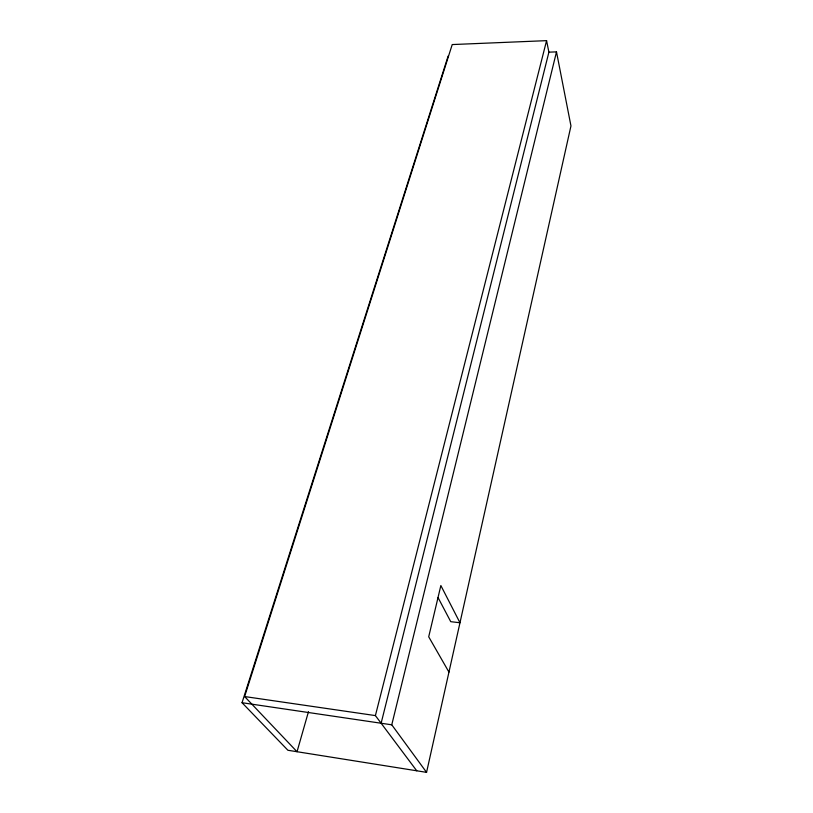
<?xml version="1.0" encoding="UTF-8"?>
<svg xmlns="http://www.w3.org/2000/svg" width="813" height="813" viewBox="0 0 813 813"><rect width="100%" height="100%" fill="white"/><g stroke="black" fill="none" stroke-linecap="round" stroke-linejoin="round"><path stroke-width="1.22" d="M448.146 56.026L242.04 702.717L287.914 750.267L426.561 772.35L570.96 125.934L556.499 51.869L548.897 52.164L381.124 723.235M426.561 772.35L391.764 724.81L556.499 51.869M416.744 770.785L375.403 715.592L546.57 40.65L452.221 44.563L244.622 696.548L297.03 751.72L308.483 711.66M244.622 696.548L375.403 715.592M242.04 702.717L391.764 724.81M448.949 672.107L428.705 636.803L440.859 585.543L459.975 622.758L450.748 621.681L438.075 597.626M546.57 40.65L548.897 52.164"/></g></svg>
